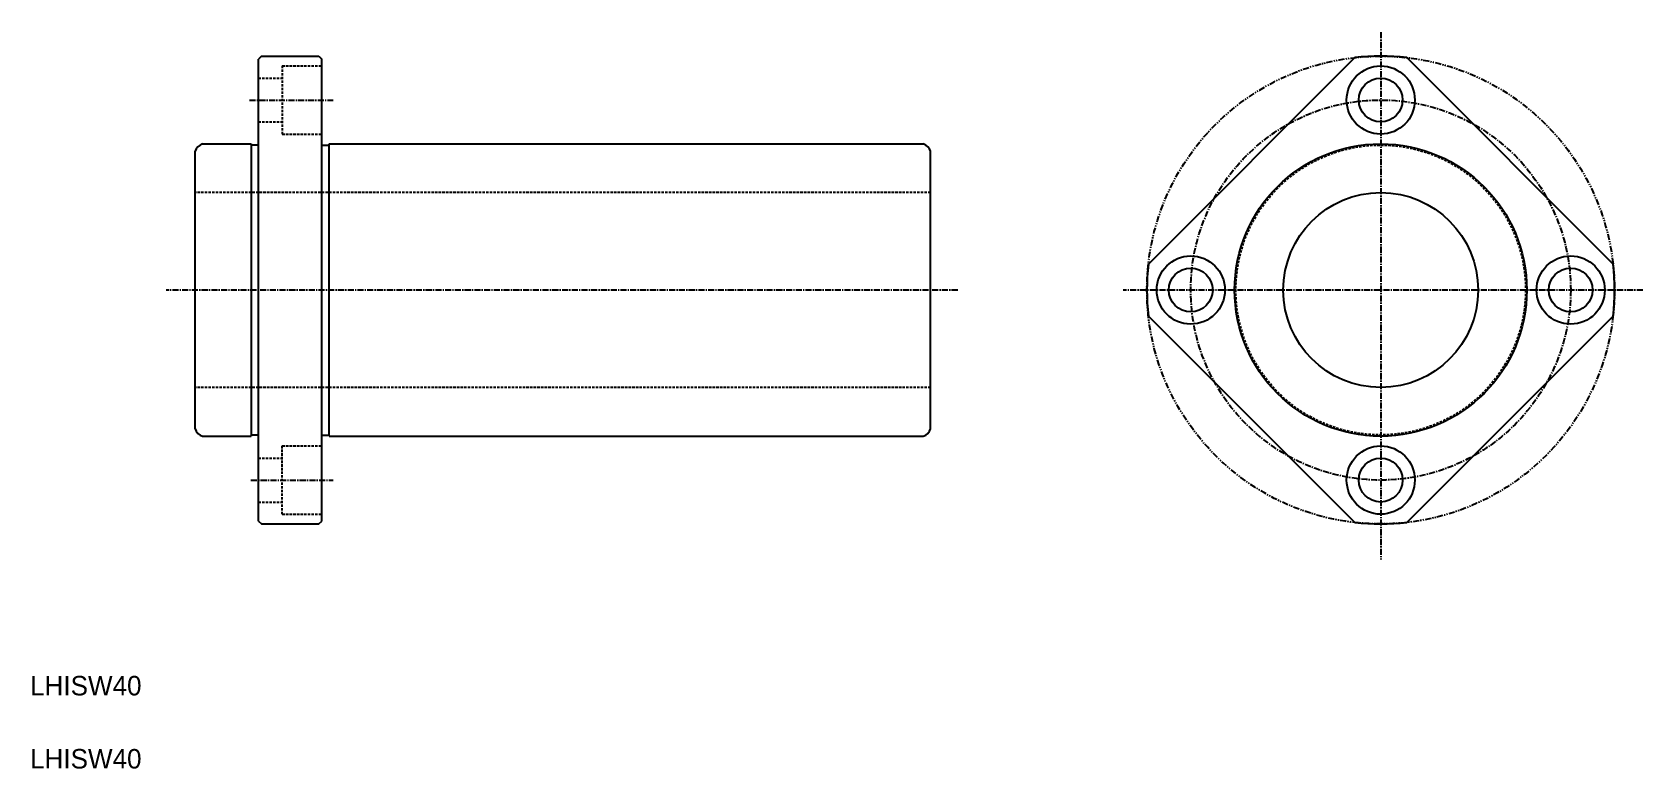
# Model space of a CAD drawing. Extents: x 10 to 341, y 10 to 161.
import ezdxf

# ---------------------------------------------------------------- set-up
doc = ezdxf.new("R2010")
doc.units = 0
for name, pattern in [('CENTER', [2, 1.25, -0.25, 0.25, -0.25]), ('DASHED', [0.75, 0.5, -0.25]), ('PHANTOM', [2.5, 1.25, -0.25, 0.25, -0.25, 0.25, -0.25])]:
    doc.linetypes.add(name, pattern=pattern)
doc.layers.get('0').update_dxf_attribs({"linetype": 'CONTINUOUS'})
doc.layers.add('CENTER', color=1, linetype='CENTER')

msp = doc.modelspace()

# ---------------------------------------------------------------- linework, layer by layer
at = {"color": 7, "linetype": 'CONTINUOUS'}
for p, q in [((57.49, 156.19), (56.89, 155.59)), ((56.89, 60.79), (56.89, 155.59)), ((57.49, 156.19), (69.29, 156.19)), ((69.29, 156.19), (69.89, 155.59)), ((69.89, 60.79), (69.89, 155.59)), ((281.99, 155.89), (239.61, 113.52)), ((335.02, 113.52), (292.65, 155.89)), ((43.89, 79.68), (43.89, 136.69)), ((45.39, 138.19), (55.39, 138.19)), ((55.39, 138.19), (55.39, 78.19)), ((56.89, 137.94), (55.39, 137.94)), ((69.89, 137.94), (71.39, 137.94)), ((71.39, 138.19), (193.39, 138.19)), ((71.39, 78.19), (71.39, 138.19)), ((194.89, 79.68), (194.89, 136.69)), ((239.61, 102.86), (281.99, 60.48)), ((292.65, 60.48), (335.02, 102.86)), ((45.39, 78.19), (55.39, 78.19)), ((56.89, 78.44), (55.39, 78.44)), ((69.89, 78.44), (71.39, 78.44)), ((71.39, 78.19), (193.39, 78.19)), ((56.89, 60.79), (57.49, 60.19)), ((57.49, 60.19), (69.29, 60.19)), ((69.29, 60.19), (69.89, 60.79))]:
    msp.add_line(p, q, dxfattribs=at)
at = {"color": 3, "linetype": 'DASHED'}
for p, q in [((61.79, 154.19), (69.89, 154.19)), ((61.79, 154.19), (61.79, 140.19)), ((56.89, 151.69), (61.79, 151.69)), ((56.89, 142.69), (61.79, 142.69)), ((61.79, 140.19), (69.89, 140.19)), ((194.89, 128.19), (43.89, 128.19)), ((194.89, 88.19), (43.89, 88.19)), ((61.79, 76.19), (69.89, 76.19)), ((61.79, 62.19), (61.79, 76.19)), ((56.89, 73.69), (61.79, 73.69)), ((56.89, 64.69), (61.79, 64.69)), ((61.79, 62.19), (69.89, 62.19))]:
    msp.add_line(p, q, dxfattribs=at)
at = {"color": 3, "linetype": 'PHANTOM'}
msp.add_circle((287.32, 108.19), 48, dxfattribs=at)
at = {"color": 7, "linetype": 'CONTINUOUS'}
for centre, radius in [((287.32, 147.19), 7), ((287.32, 147.19), 4.5), ((287.32, 108.19), 30), ((287.32, 108.19), 20), ((248.32, 108.19), 7), ((248.32, 108.19), 4.5), ((326.32, 108.19), 7), ((326.32, 108.19), 4.5), ((287.32, 69.19), 7), ((287.32, 69.19), 4.5)]:
    msp.add_circle(centre, radius, dxfattribs=at)
at = {"color": 3, "linetype": 'DASHED'}
msp.add_circle((287.32, 108.19), 29.75, dxfattribs=at)
at = {"color": 7, "linetype": 'CONTINUOUS'}
for centre, radius, start, end in [((287.32, 108.19), 48, 83.6248, 96.3752), ((46.24, 135.84), 2.5, 109.9484, 160.0516), ((192.54, 135.84), 2.5, 19.9484, 70.0516), ((287.32, 108.19), 48, 173.6248, 186.3752), ((287.32, 108.19), 48, 353.6248, 6.3752), ((46.24, 80.54), 2.5, 199.9484, 250.0516), ((192.54, 80.54), 2.5, 289.9484, 340.0516), ((287.32, 108.19), 48, 263.6248, 276.3752)]:
    msp.add_arc(centre, radius, start, end, dxfattribs=at)
at = {"layer": 'CENTER', "color": 1, "linetype": 'CENTER'}
for p, q in [((287.32, 161.1), (287.32, 52.92)), ((55.06, 147.19), (72.24, 147.19)), ((200.47, 108.19), (37.96, 108.19)), ((341.13, 108.19), (234.43, 108.19)), ((55.34, 69.19), (72.24, 69.19))]:
    msp.add_line(p, q, dxfattribs=at)
msp.add_circle((287.32, 108.19), 39, dxfattribs=at)

# ---------------------------------------------------------------- texts
at = {"color": 7, "linetype": 'CONTINUOUS'}
for p in [(10, 25), (10, 10)]:
    msp.add_text('LHISW40', height=4, dxfattribs=at).set_placement(p)

doc.saveas('drawing.dxf')
